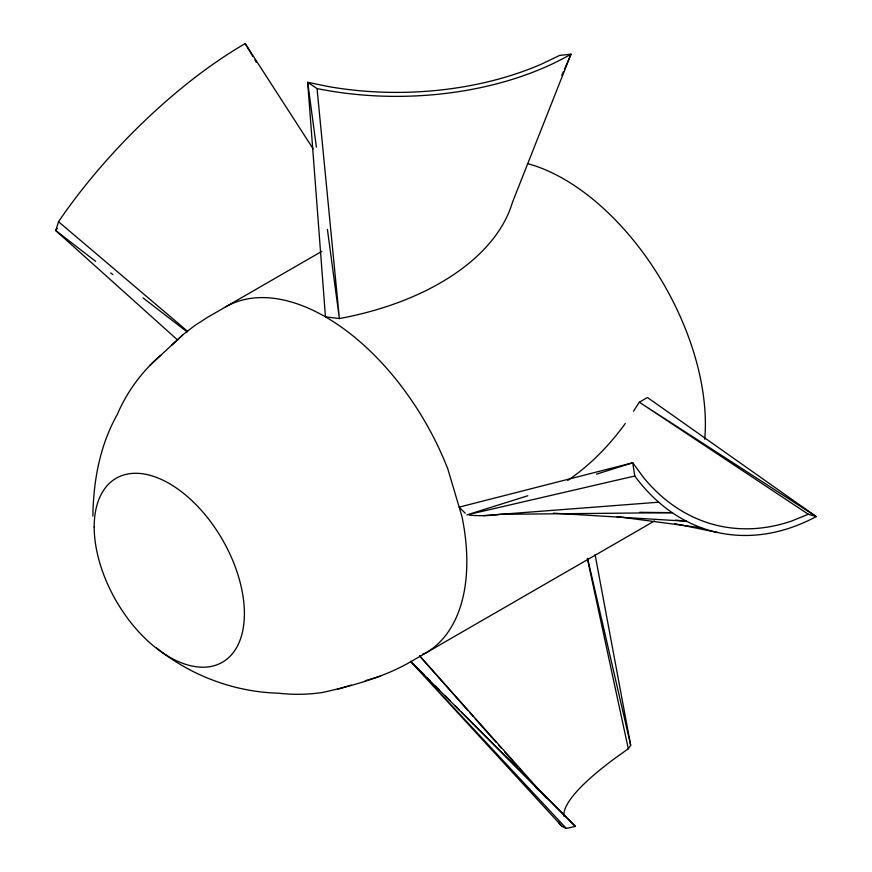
<?xml version="1.0" encoding="UTF-8"?>
<svg xmlns="http://www.w3.org/2000/svg" width="872" height="872" viewBox="0 0 872 872"><rect width="100%" height="100%" fill="white"/><g stroke="black" fill="none" stroke-linecap="round" stroke-linejoin="round"><path stroke-width="1.31" d="M92.879 516.126C93.38 480.941 99.822 445.461 117.295 414.473C126.985 391.746 141.951 371.396 160.71 355.329M313.124 148.829L245.206 43.6A245.555 89.086 -46 0 0 58.533 221.706L55.764 230.59L177.659 340.069M561.808 75.341L563.432 71.613M564.511 69.128L571.018 54.184L559.661 55.405L541.861 63.939A240.955 142.496 -1.1 0 1 328.984 86.666L307.685 82.306L325.463 316.863L339.382 318.553A245.555 144.763 -1.1 0 0 512.453 202.326L571.018 54.184A245.555 144.708 -1.1 0 1 317.037 88.562L307.685 82.306L316.383 147.106M633.464 411.268L639.34 402.221L647.46 397.501L816.236 516.573A245.555 175.959 -76.8 0 1 634.794 476.003L466.912 514.894L527.8 495.765M563.912 816.236A240.955 47.066 -25.5 0 1 614.422 758.705L628.298 748.765L630.685 745.266L595.086 554.592M57.225 228.442L55.764 230.59L95.604 261.317M171.588 345.29L182.858 334.783L194.968 325.398L207.83 317.157L321.866 251.321M149.831 365.477L182.858 334.783M654.567 520.922L407.747 663.428C381.315 678.013 351.71 685.948 322.422 692.499C307.783 694.657 292.916 694.875 278.212 693.175C233.903 691.943 190.238 675.429 155.946 647.427M808.322 514.251L639.34 402.221L816.236 516.573L808.322 514.251L791.852 520.955A240.955 172.667 -76.5 0 1 643.503 477.475L632.734 462.781L459.173 507.123L465.19 513.172M596.459 474.183L632.734 462.781L634.794 476.003M422.909 654L425.416 653.226A199.917 115.42 60 0 0 462.007 516.682L447.881 469.158A199.917 115.42 60 0 0 225.51 306.955M365.27 680.749L379.996 676.236M336.908 689.501L351.133 685.152M558.679 822.296A245.555 47.742 -25.7 0 0 566.299 828.4L575.422 826.416L461.484 712.152M483.361 515.657L658.698 502.207M639.732 512.3L672.17 512.66L500.016 514.338A245.555 176.035 -76.7 0 1 469.419 515.145M553.404 513.172L686.493 521.227L675.658 520.115M616.798 516.584L701.557 527.833M674.721 523.691L717.231 532.411M110.679 272.947L112.837 274.604M142.986 297.864L187.131 331.916M58.533 221.706L187.654 331.349M410.734 661.259L424.141 674.71M427.018 677.588L429.885 680.465M435.629 686.231L439.466 690.068M445.211 695.834L449.996 700.63M454.781 705.437L459.566 710.233M410.745 661.521L575.422 826.416M566.299 828.4L410.581 661.434L561.546 825.817M546.221 797.913L419.552 655.842L468.046 710.658M469.834 712.686L473.431 716.74M475.229 718.768L495.896 742.116M498.599 745.157L501.291 748.209M504.888 752.264L517.467 766.477M519.265 768.505L522.862 772.559M534.536 785.759L539.038 790.839M245.206 43.6L252.836 56.451M254.918 59.961L256.314 62.294M587.586 558.396L630.685 745.266M587.357 558.462L628.298 748.765M327.425 229.456L339.382 318.553L317.037 88.562M527.429 163.576A199.917 115.42 60 0 1 704.729 439.226M625.3 423.498A240.955 172.493 -76.6 0 1 567.748 480.418M94.187 526.906A106.21 61.313 60 0 0 206.838 667.036A106.21 61.313 60 0 0 206.838 516.834A106.21 61.313 60 0 0 94.187 526.906"/></g></svg>
